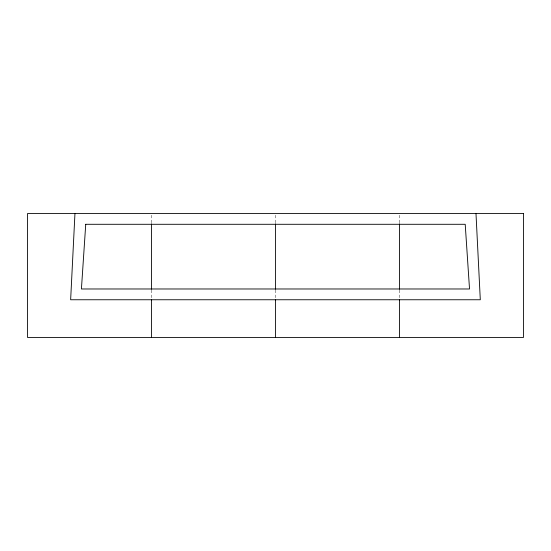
<?xml version="1.0" encoding="UTF-8"?>
<svg xmlns="http://www.w3.org/2000/svg" width="551" height="551" viewBox="0 0 551 551"><rect width="100%" height="100%" fill="white"/><g stroke="black" fill="none" stroke-linecap="round" stroke-linejoin="round"><path stroke-width="0.41" stroke-dasharray="2.75 2.07" d="M399.475 215.234L399.475 222.983M399.475 290.136L399.475 298.745M275.5 215.234L275.5 222.983M275.5 290.136L275.5 298.745M151.525 215.234L151.525 222.983M151.525 290.136L151.525 298.745"/><path stroke-width="0.83" d="M74.957 213.512L70.645 299.758L480.3 299.758L475.988 213.512M399.475 223.844L399.475 289.275M399.475 299.606L399.475 337.488M275.5 223.844L275.5 289.275M275.5 299.606L275.5 337.488M151.525 223.844L151.525 289.275M151.525 299.606L151.525 337.488M85.736 224.291L81.424 288.979L469.521 288.979L465.209 224.291L85.736 224.291M523.45 213.512L27.55 213.512L27.55 337.488L523.45 337.488L523.45 213.512"/></g></svg>
